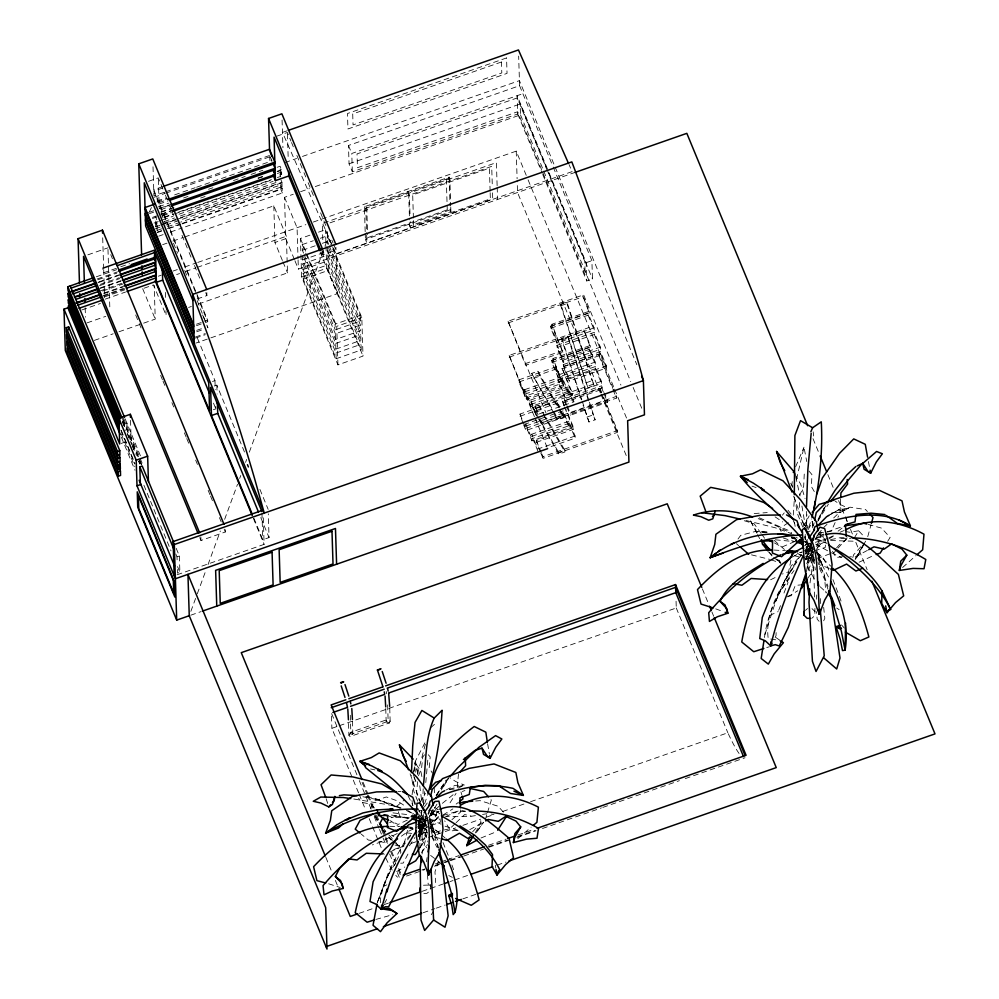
<?xml version="1.0" encoding="UTF-8"?>
<svg xmlns="http://www.w3.org/2000/svg" width="999" height="999" viewBox="0 0 999 999"><rect width="100%" height="100%" fill="white"/><g stroke="black" fill="none" stroke-linecap="round" stroke-linejoin="round"><path stroke-width="0.75" stroke-dasharray="5 3.75" d="M419.842 848.064L420.229 822.239L422.889 820.216L426.348 820.092M422.714 802.447L423.239 787.299M806.455 511.463L806.468 526.436L807.055 514.872M812.686 527.822L812.736 520.267M437.887 847.801L437.912 845.216L430.494 834.415M812.811 555.469L812.824 554.67L811.5 557.517L812.624 554.32L812.1 556.106L810.089 554.92L809.165 556.318L806.53 556.143M421.728 810.763L420.079 824.6L418.618 828.159L426.935 827.484M389.36 722.964C380.482 720.704 392.47 717.132 389.36 722.964L350 736.563L348.913 735.276L348.426 719.829M423.613 805.831L423.676 803.308M776.111 632.567L776.036 635.651L774.038 639.472M799.587 502.509L798.95 512.362L804.395 526.61M812.986 546.128L812.861 549.363L810.276 551.585L806.742 551.498L805.132 549.937M814.922 608.453L814.872 615.621L811.625 618.418M840.659 498.776L839.984 513.399L837.899 517.32M804.257 474.063L803.671 486.238L799.849 495.129M348.913 735.276L350.761 732.317L386.938 719.68M352.485 721.053L352.834 733.965L351.011 736.363M793.268 515.122L794.48 497.24M417.619 781.742L416.521 792.969L419.592 801.186M805.044 539.41L805.294 532.892M426.648 832.342L424.113 832.592L419.667 830.718L422.077 825.249L421.728 824.05L417.395 821.715M423.339 804.507L424.637 791.595M457.23 787.537L458.516 773.576M816.308 599.225L816.745 594.904M820.454 603.571L820.441 596.141M792.257 481.63L791.932 484.727L792.944 487.487M425.861 816.495L424.225 822.052L422.265 824.375L426.098 824.537M430.144 824.113L430.619 816.22L433.466 812L430.694 814.66M430.507 884.277L430.194 890.821L426.848 893.356L422.515 893.506M417.882 820.741L419.78 821.628L418.406 824.899L420.317 830.094L421.478 830.169L418.169 818.481M425.799 782.554L428.022 757.292M412.088 794.779L414.26 778.021M422.015 854.033L427.147 833.416M413.723 771.69L415.297 761.3L426.498 739.797M422.003 810.389L420.567 819.592L419.155 822.689L425.324 821.041M810.014 582.929L813.598 557.817L814.709 565.397M805.256 539.035L805.631 536.613M821.066 532.18L820.316 539.248L816.283 545.866M426.423 861.8L427.085 857.554M764.46 637.537C767.557 612.474 779.395 590.546 793.993 570.541M796.503 479.32L803.983 447.202L806.742 461.526M806.43 571.69L808.778 557.829L808.179 549.875L802.584 547.739M764.922 634.54L775.649 601.498L784.739 580.394L796.865 561.813C782.517 584.54 764.56 610.601 768.219 638.686L779.12 640.284M790.921 560.302L788.586 571.815L782.379 574.025M813.473 525.774L814.098 522.852M811.862 542.844L805.706 559.852M395.641 863.423C386.463 874.537 382.842 889.41 377.285 902.547L391.471 867.332L383.191 886.525L380.282 899.874L380.856 904.332M417.395 774.437L425.811 742.544M407.517 830.331L403.546 846.128L392.095 850.861M805.556 551.773L807.804 543.181L805.619 541.258M419.33 834.902L423.576 819.455L418.731 815.758M867.744 536.688L871.003 524.912M422.415 815.246L420.691 821.19L423.401 825.087L425.899 825.761M852.784 557.579L853.571 554.857L861.737 545.741M807.279 540.496L805.531 546.378L808.129 550.037L813.049 551.173L806.53 547.377L805.132 549.225M418.956 840.134L422.365 828.82L422.764 823.251L418.506 827.147M485.277 819.655L487.012 814.048M487.45 812.649L491.358 800.024L489.435 797.876M438.486 861.275L434.977 871.89L435.639 882.579M808.728 527.435L811.55 518.981M424.575 803.895L427.435 795.529M813.124 548.563L812.05 552.347L813.348 552.422M190.859 611.338L196.753 595.279M197.29 593.818L205.881 570.441M208.017 564.61L220.354 531.018M224.65 519.33L237.525 484.278M239.673 478.434L240.747 475.512M245.567 462.375L246.641 459.453M249.325 452.147L324.425 247.677M324.962 246.216L326.561 241.833M805.619 559.74L811.338 544.255M413.336 772.427L416.283 764.547L415.297 761.3M377.285 902.547L388.836 871.54L398.688 852.247L411.538 834.415M783.978 593.056L787.999 582.617L786.126 578.683L791.021 566.108L801.385 554.882M418.506 775.786L421.615 767.794L422.777 756.98L424.538 754.757M778.671 610.289L781.742 602.509M809.215 543.194L806.33 547.702L810.239 548.026L812.836 549.575M814.647 559.34L814.023 560.826L812.811 559.765L810.926 555.182M795.629 466.745L803.983 447.202M808.203 570.454L813.598 557.817M425.861 822.227L418.818 836.862L418.181 836.6L426.073 818.343M418.181 836.6L426.111 818.318L418.131 835.976L426.273 820.728M418.818 836.862L425.861 821.74M775.649 601.498L785.714 578.796L784.739 580.394L796.715 560.439L801.81 554.795M812.961 549.687L810.626 554.907L811.638 560.514L813.686 558.766M813.373 553.783L811.65 557.667L807.18 558.566M806.705 563.673L812.886 549.837M811.688 557.504L812.811 555.019M816.633 549.3L818.019 546.303L821.128 543.369L817.407 548.039M814.26 550.724L807.167 565.971L815.346 580.956M823.676 620.791L824.824 618.306L823.551 606.106M419.817 848.076L427.385 832.142M149.45 211.626L151.448 207.517M426.773 830.906L422.152 840.346L426.635 847.776M811.313 545.167L809.677 543.631L811.2 545.154C810.951 547.177 808.303 544.318 808.853 549.25L805.669 551.173M812.374 555.407L811.638 556.88L812.499 557.18L812.649 552.397L810.364 548.876L813.111 548.339M863.111 544.805L856.43 558.166L865.908 540.921M818.193 520.392L825.012 506.805M396.353 861.113L400.949 852.072L399.912 850.161L405.744 839.859L412.125 833.503M370.741 808.391L374.575 800.961L386.351 796.952L397.065 800.761L406.655 807.067M418.643 822.964L417.907 824.375L419.78 821.628M430.931 827.509L434.353 821.116L436.588 818.905L433.466 821.802L429.245 828.596M407.942 854.083L403.221 863.086L400.699 863.211M805.319 551.648L806.58 549.263L808.353 572.702M835.127 522.552L831.156 531.431L824.987 532.242M803.446 526.51L809.227 515.796M817.944 519.53L824.962 506.705M418.007 832.454L422.315 824.562L427.984 842.032M384.615 903.158L386.65 899.45M475.237 832.929L480.844 822.864L480.594 816.845M430.656 813.648L432.879 809.714M441.246 790.034L448.788 777.484M808.116 529.607L812.761 521.503M819.28 517.182L825.923 505.631M862.424 546.715L854.769 559.378M863.136 545.491L865.946 540.609M420.254 802.185L425.474 793.231M436.113 795.853L446.278 779.832M443.618 786.55L448.988 777.572M436.975 804.145L434.028 809.065L439.747 813.86M854.42 537.762L858.653 530.781L863.473 535.939M807.704 578.346L813.773 569.88L806.892 549.138L802.984 551.248M817.657 521.466L828.458 504.058M805.381 551.573L806.892 549.138M815.446 538.736L818.556 533.816M450.049 802.771L456.043 793.368M887.649 541.346L890.146 537.437L881.543 528.121L868.293 524.463M436.238 795.853L445.03 782.292L449.001 777.784M409.365 845.866L414.935 837.474M805.519 556.343L811.425 557.38L812.512 555.719L809.302 553.371L807.966 549.5L806.156 550.212L806.892 550.124L805.731 549.088M436.426 794.954L445.03 782.292M421.341 852.584L427.51 844.605M855.169 559.59L859.465 553.334M476.423 832.467L483.504 822.214L475.874 833.054M431.243 914.659L433.641 911.2M424.363 807.03L428.571 801.098M816.22 546.428L820.154 542.569L825.599 540.059M430.119 824.038L436.138 815.634L436.963 808.753L434.602 807.529M777.409 595.192L789.535 578.296M738.011 539.023L740.746 535.327L755.569 531.418L769.455 531.943M782.404 515.172L784.252 512.887M419.592 832.342L422.764 833.79L421.815 834.44L420.354 833.253L419.455 831.081L420.129 827.671L417.982 828.508L421.703 823.963L422.077 824.974L421.241 824.824L423.926 823.438L419.992 821.428L418.631 817.269M451.923 819.704L460.664 811.962L460.514 809.153M807.229 549.587L804.982 551.66M805.768 525.761L806.543 524.837L807.367 525.724L807.467 529.97M419.88 847.452L422.315 844.617L421.703 823.963L419.617 824.887L419.917 825.898L423.164 824.387L424.525 828.296L427.048 830.294M818.019 534.09L821.802 529.695M836.613 547.864L839.41 544.68L846.49 539.547M837.075 549.225L834.04 552.622L831.418 553.371M838.086 548.089L848.201 536.75M472.614 831.83L480.844 822.864M422.565 824.175L421.029 825.823L420.317 830.094M430.581 813.448L435.527 809.627L436.613 810.114L432.592 812.699M429.258 816.071L440.059 805.182M823.7 527.497L827.022 524.313M833.678 517.932L838.111 513.686L850.049 507.18L865.571 509.552L867.432 511.55M455.057 823.7L449.75 828.77L444.38 829.944M456.118 822.689L464.61 814.572L470.979 815.946M427.347 826.573L424.35 829.407L423.951 825.261M805.157 527.21L805.943 526.473L806.755 527.172L806.855 531.555M418.007 828.496L422.315 824.562L415.671 827.796M902.596 567.519L915.808 555.719M431.218 727.26L434.465 724.375M517.769 838.71L531.131 827.147M838.061 531.168L843.131 527.247M804.432 545.916L807.017 543.681L810.564 543.768M805.381 610.377L807.542 608.516M430.706 814.535L435.377 810.601L438.361 809.714M396.303 806.655L404.458 799.837M442.382 803.321L455.169 793.069M456.131 804.095L458.416 802.359M401.386 836.2L407.692 831.692L414.335 828.446M813.373 555.581L810.851 557.38L807.254 558.229M827.846 515.809L839.397 509.403L848.351 508.204L839.659 504.27L835.002 500.974M429.845 823.788L438.524 816.52M811.026 553.134L813.124 551.685L808.004 553.846L805.581 553.471M788.323 522.689L779.72 528.421L781.505 532.33M442.957 815.034L452.859 808.903M787.761 596.865L797.764 590.759M435.789 819.455L438.636 817.719M828.82 538.961L835.039 535.214M814.834 539.198L823.626 534.015M816.957 535.814L820.042 534.053L821.19 534.69L815.234 539.148L820.142 535.639L824.375 534.84M830.444 514.51L839.397 509.403M820.366 544.018L825.811 541.508M429.445 816.445L438.311 811.45M396.64 871.578L404.795 866.982M804.232 557.904L806.43 559.103L807.417 558.553L806.181 557.817M426.073 820.716L424.825 820.329L424.1 824.237L420.304 827.272L420.954 828.77L426.885 827.884M469.767 829.657L484.315 821.653M859.103 562.2L873.526 555.544M792.532 556.88L801.673 551.96M867.369 550.399L855.431 556.83L849.724 556.793M481.019 837.986L496.84 831.53M805.818 547.839L807.966 546.703L806.081 546.253M426.398 830.082L425.711 829.108L424.263 830.956L419.168 831.63L419.855 833.228L422.502 833.753L426.973 832.617M445.929 790.084L455.044 785.376L464.348 785.027L455.869 781.605L450.262 778.009M458.179 788.149L464.348 785.027L447.49 789.772L455.594 788.91M806.58 547.377L807.966 546.703M770.591 579.77L778.446 575.936M397.24 833.528L379.682 842.369L372.39 844.904M407.28 820.079L398.114 824.462L390.022 820.654M428.434 817.582L420.754 821.178L417.744 820.441M827.459 538.511L815.384 542.332M828.795 537.899L835.426 534.84M769.605 615.534L778.159 611.588M383.191 886.525L386.863 884.839M445.579 816.645L460.264 810.114L465.422 811.288M412.487 814.16L413.711 813.623M794.779 541.52L781.88 547.065L773.75 542.532M840.022 532.217L844.08 530.544M417.882 824.562L419.043 827.097L420.891 828.396L422.427 827.771L418.793 822.939L418.631 820.154M440.359 830.831L435.489 832.716L429.395 819.754M391.458 817.731L396.391 815.921L407.779 818.318M462.287 791.47L464.96 790.521M431.068 825.486L440.384 822.189L440.172 819.754M286.863 130.881L282.467 132.417L336.139 254.083L337.375 293.656L195.729 343.144M276.723 136.201L287.387 132.48L290.946 141.096M148.476 181.319L158.279 177.897L164.81 193.681M162.525 186.663L153.734 189.735L207.68 320.279L207.73 321.715L204.932 322.702M162.575 188.087L153.784 191.159L196.466 294.455M164.186 192.308L153.933 195.891L153.009 166.633M165.659 191.796L269.718 155.432M153.971 197.29L164.236 193.706M165.697 193.194L269.755 156.831L271.528 161.126M157.055 201.024L165.846 197.952M174.638 194.88L195.155 187.712M196.628 187.2L269.905 161.588L269.755 156.831M157.093 202.123L167.345 198.539M159.053 202.61L167.857 199.538M159.103 204.046L167.894 200.974M158.716 206.681L168.968 203.084M183.629 197.964L188.024 196.428M208.541 189.261L212.937 187.725M233.466 180.557L245.18 176.461M251.049 174.413L262.774 170.317M284.89 162.587L296.616 158.491M302.485 156.431L519.43 80.632L554.582 165.722M159.528 208.379L169.818 204.783M277.148 167.283L280.095 166.246L281.556 169.78L281.693 174.226L277.285 175.762M149.45 212.2L153.646 210.727M169.518 205.182L159.253 208.766L158.279 177.897M149.488 213.599L153.696 212.125M160.764 209.653L169.555 206.581M553.221 167.095L591.895 260.664L592.469 278.971L586.738 280.981L586.163 262.662L517.157 95.679L517.732 113.986L352.347 171.778L349.051 163.799L348.476 145.479L519.58 85.689L518.656 56.081M160.976 211.913L175.687 206.768M200.674 198.039L205.095 196.491M258.029 177.997L262.437 176.461M277.135 171.316L281.556 169.78M161.139 212.312L171.428 208.716M258.179 178.409L262.587 176.86M277.297 171.728L280.232 170.704L280.095 166.246M161.189 214.111L171.478 210.514M277.347 173.514L280.294 172.49L281.743 176.024L277.335 177.56M152.447 217.382L156.643 215.909M160.914 214.423L171.166 210.839M152.472 218.481L156.681 217.008M162.412 215.01L171.204 211.938M162.587 215.846L171.416 212.762M164.111 217.12L172.939 214.036M178.821 211.988L271.453 179.62M164.273 217.532L173.089 214.448M174.563 213.936L271.603 180.02M352.347 171.778L351.773 153.471L522.889 93.669M161.513 228.833L157.105 230.382L155.644 226.848L155.507 222.402L161.388 220.354M162.849 219.842L173.152 216.246M179.033 214.186L273.139 181.306M154.033 223.052L158.242 221.578M164.261 221.566L174.55 217.969M180.432 215.921L275.999 182.517M157.105 230.382L156.955 225.936L162.837 223.876M164.311 223.364L179.021 218.219M180.482 217.707L281.943 182.255L280.482 178.734M155.644 226.848L160.052 225.312M161.526 224.8L280.619 183.179L282.08 186.701L180.632 222.153M160.065 227.098L155.644 228.646L156.618 230.994M165.946 225.037L280.731 184.927L282.193 188.461L282.33 192.944L183.729 227.41M167.395 226.785L179.158 222.677M87.85 254.845L107.942 247.827M349.051 163.799L520.154 103.996L548.014 171.403M157.105 232.168L161.513 230.619M167.407 228.571L180.644 223.938M182.118 223.426L282.193 188.461M157.255 232.617L161.676 231.081M169.031 228.509L180.807 224.388M182.28 223.876L280.881 189.423L280.731 184.927M158.716 236.151L163.124 234.603M170.492 232.03L182.255 227.922M294.368 259.415L285.801 238.686L284.503 197.327L293.294 194.243M300.624 191.683L309.428 188.611M315.284 186.563L520.504 114.86L520.154 103.996M162.625 244.68L167.008 243.144M172.864 241.096L183.104 237.525M184.565 237.013L273.801 205.831L286.363 236.239L287.175 262.188M116.396 268.294L103.034 272.964L102.922 269.368M120.779 266.758L129.533 263.699M96.341 276.785L116.671 269.68M97.24 278.946L117.557 271.853M97.902 279.757L116.771 273.164M98.801 281.918L119.118 274.825M98.002 282.692L118.319 275.587M100.35 284.353L119.218 277.759M99.563 285.664L119.88 278.559M100.449 287.824L120.779 280.731M99.65 288.599L121.428 280.994M100.549 290.771L122.315 283.154M102.66 291.059L122.989 283.966M103.559 293.231L122.427 286.638M104.208 293.494L123.077 286.9M103.172 295.479L123.489 288.386M158.329 276.211L161.251 275.187M172.927 271.104L177.31 269.568M184.615 267.02L196.303 262.937M197.765 262.425L305.894 224.638M313.249 222.065L516.233 151.136L527.497 178.384M103.646 296.166L125.424 288.561M104.321 296.965L124.638 289.872M365.172 231.668L364.398 206.743L449.125 177.135L449.862 178.921L450.699 205.407M449.15 178.147L366.758 206.943L367.632 234.565M105.207 299.138L125.537 292.033M176.648 274.575L179.583 273.551M185.427 271.503L195.667 267.919M197.128 267.407L286.363 236.239M329.982 222.864L491.695 166.358L492.332 186.613M81.768 309.99L100.412 303.471M144.043 288.224L153.534 284.902L166.096 315.309L165.959 310.726M282.38 260.439L274.95 242.482L285.801 238.686M318.531 232.155L325.499 229.72L361.8 317.582L363.012 356.094L337.937 364.86L301.636 276.998L300.424 238.486L311.563 234.59M303.559 253.122L302.385 250.287L302.197 244.618L313.349 240.722M320.304 238.286L327.272 235.851L330.207 242.957M87.088 322.864L105.744 316.346M302.385 250.287L315.185 245.816M322.302 243.319L327.447 241.521L327.272 235.851M328.746 248.326L360.452 325.037L360.627 330.706L335.552 339.473L302.685 259.915L327.747 251.149L327.622 246.903M367.719 237.625L450.124 208.841L450.899 211.638L409.69 226.036L409.553 221.366M366.658 235.252L366.908 243.044L365.422 239.46L450.149 209.852M321.503 251.935L322.689 254.807L336.014 250.15L335.914 247.265M197.103 298.988L206.905 295.567L206.818 292.52M302.809 263.873L327.872 255.107L360.751 334.665L360.926 340.334L335.864 349.101L302.984 269.543L302.809 263.873L335.676 343.419L335.864 349.101M336.139 254.083L572.127 171.616L569.005 164.535M94.318 340.397L113.174 333.803M118.981 331.768L142.195 323.664M143.644 323.152L155.245 319.106L154.183 285.402M188.561 307.455L191.396 306.468M198.476 303.996L287.512 272.877L287.225 263.724M294.942 260.801L298.364 269.093L574.949 172.44M302.984 269.543L328.059 260.789L327.872 255.107M303.109 273.501L328.184 264.735L361.051 344.293L361.226 349.962L336.163 358.728L303.284 279.171L303.109 273.501L335.989 353.059L336.163 358.728M301.636 276.998L326.698 268.244L325.499 229.72M303.284 279.171L328.359 270.417L328.184 264.735M196.478 324.2L203.484 321.753M204.882 321.266L207.68 320.279M196.528 325.637L203.534 323.189M196.678 330.357L202.273 328.409M196.716 331.755L203.721 329.308M195.467 337.013L205.27 333.579M195.504 338.112L205.307 334.69M360.139 315.409L360.327 321.079L335.252 329.832L335.077 324.163L360.139 315.409L330.794 244.38M337.937 364.86L336.725 326.336L361.8 317.582M335.552 339.473L335.377 333.791L360.452 325.037M212.475 381.506L214.972 380.631L196.066 334.865M214.335 386.014L216.833 385.139L244.568 452.235M335.676 343.419L360.751 334.665M586.163 262.662L591.895 260.664M335.989 353.059L361.051 344.293M124.75 430.382L127.123 429.545M213.361 409.727L215.859 408.853L215.722 404.395M121.129 443.456L128.284 440.959M562.862 352.285L552.01 325.999L589.26 312.987L582.579 295.18L589.21 311.238L551.947 324.263L562.862 352.285L525.611 365.309L508.054 321.228L583.628 294.817L620.928 385.077M560.751 304.096L566.933 301.935L594.08 385.577L587.899 387.737L560.801 305.781L560.751 304.096L587.899 387.737M508.116 322.964L582.629 296.928M560.801 305.781L566.982 303.621L566.933 301.935M550.749 326.086L588.011 313.062L594.118 327.859L594.193 330.007L556.93 343.019L550.811 328.234L550.749 326.086L556.868 340.884L556.93 343.019M550.811 328.234L588.074 315.209L588.011 313.062M563.948 386.513L553.084 360.227L590.347 347.215L583.653 329.408L590.284 345.467L553.034 358.491L563.948 386.513L526.685 399.525L509.14 355.444L589.123 327.497M581.168 399.288L561.875 339.997L561.825 338.324L568.006 336.163L588.973 400.724M509.19 357.192L583.703 331.156M556.868 340.884L594.118 327.859M561.875 339.997L568.056 337.837L568.006 336.163M557.005 345.342L594.255 332.33L600.374 347.115L600.436 349.263L563.186 362.287L557.067 347.49L557.005 345.342L563.111 360.139L563.186 362.287M557.067 347.49L594.33 334.478L594.255 332.33M562.812 350.537L525.549 363.561L525.611 365.309M551.823 360.314L589.085 347.29L595.192 362.088L595.267 364.235L558.004 377.247L551.898 362.462L551.823 360.314L557.942 375.1L558.004 377.247M551.898 362.462L589.148 349.438L589.085 347.29M563.111 360.139L600.374 347.115M553.783 413.174L531.668 373.389L537.849 371.228L560.726 410.776M518.906 379.845L556.168 366.82L562.075 381.118L562.15 383.266L524.887 396.291L518.981 381.993L518.906 379.845L524.825 394.143L524.887 396.291M563.249 364.61L600.511 351.586L606.418 365.884L606.493 368.032L569.23 381.056L563.324 366.758L563.249 364.61L569.168 378.908L569.23 381.056M518.981 381.993L556.243 368.968L556.168 366.82M538.061 414.785L535.289 408.104L572.552 395.08L561.638 367.058L598.888 354.033L612.887 387.912M563.324 366.758L600.586 353.733L600.511 351.586M533.678 378.271L539.86 376.111L558.416 408.329M561.688 368.793L598.95 355.781L598.888 354.033M557.942 375.1L595.192 362.088M524.675 389.672L561.938 376.648L568.044 391.446L568.119 393.594L530.856 406.605L524.75 391.82L524.675 389.672L530.794 404.47L530.856 406.605M558.079 379.57L595.342 366.558L601.448 381.343L601.51 383.491L564.26 396.516L558.141 381.718L558.079 379.57L564.185 394.368L564.26 396.516M524.75 391.82L562 378.796L561.938 376.648M558.141 381.718L595.404 368.706L595.342 366.558M524.825 394.143L562.075 381.118M569.168 378.908L606.418 365.884M563.886 384.765L526.635 397.789L526.685 399.525M530.656 400L567.907 386.975L574.025 401.773L536.763 414.785L530.656 400L530.719 402.135L536.825 416.933M530.719 402.135L567.981 389.123L567.907 386.975M585.889 382.854L592.07 380.694L594.08 385.577M530.794 404.47L568.044 391.446M564.185 394.368L601.448 381.343M535.289 408.104L535.239 406.356L572.502 393.331L561.638 367.058M537.849 417.869L532.742 407.617L538.923 405.457L545.029 415.996M523.014 423.364L519.992 414.073L557.242 401.049L559.615 406.768M566.171 405.269L564.335 398.838L601.585 385.814L603.958 391.533M520.054 416.221L557.317 403.196L557.242 401.049M563.911 405.794L562.712 401.286L599.974 388.261L601.723 392.495M564.398 400.986L601.66 387.962L601.585 385.814M534.752 412.5L540.946 410.339L542.482 413.024M562.762 403.022L600.024 390.01L599.974 388.261M550.112 415.384L563.011 410.876L569.13 425.674L569.193 427.822L531.93 440.834L525.824 426.049L525.749 423.901L548.688 415.884M525.824 426.049L563.086 413.024L563.011 410.876M199.775 537.612L200.961 540.496L225.362 531.967L225.2 527.185M616.395 396.378L616.445 398.114L541.933 424.15L541.87 422.415L616.395 396.378L613.473 389.323M563.149 415.347L563.224 417.495L525.961 430.519L525.899 428.371L563.149 415.347L561.975 412.487M607.492 400.112L607.567 402.26L570.304 415.272L570.242 413.136L607.492 400.112L604.545 392.969M563.773 416.046L563.836 417.719L557.654 419.88L557.592 418.206L563.773 416.046L561.488 412.088M177.098 559.802L176.998 556.843L179.383 556.006L175.836 547.44M537.912 451.161L531.793 436.363L531.73 434.215L568.98 421.203L575.099 435.989L575.162 438.136L547.939 447.652M531.793 436.363L569.055 423.351L568.98 421.203M586.962 417.082L593.144 414.922L595.154 419.805L588.973 421.965L583.104 405.219M531.93 440.834L531.868 438.686L569.13 425.674M540.234 451.698L536.313 440.584L573.576 427.56L566.146 409.578M536.363 442.32L573.626 429.308L573.576 427.56M253.946 518.344L262.787 539.76L269.056 537.574L268.306 513.811M179.383 556.006L179.895 572.315L177.522 573.151L177.335 567.22M177.085 574.775L264.123 544.368L263.249 516.296M575.099 435.989L537.837 449.013L531.73 434.215M617.469 430.606L617.519 432.342L543.006 458.379L542.944 456.643L617.469 430.606L602.297 393.906M564.86 450.274L564.91 451.948L558.728 454.108L558.666 452.435L564.86 450.274L545.791 417.32M190.697 615.222L200.836 611.675M358.554 792.869L331.88 728.321L337.762 726.261M339.235 725.749L676.273 607.979L675.986 598.788M389.598 822.614L392.02 821.765L398.164 826.41M393.756 849.525L404.058 845.928M411.413 843.356L418.781 840.783M420.254 840.271L443.793 832.042M445.267 831.53L455.569 827.921M462.924 825.349L480.594 819.18M486.476 817.132L493.831 814.56M502.672 811.475L524.75 803.758M530.631 801.697L727.846 732.779A70.08 9.278 70.7 0 0 740.184 754.944M435.539 863.798L439.947 862.249M441.421 861.737L445.841 860.189M447.302 859.677L459.078 855.569M488.523 845.279L506.181 839.11M517.957 834.989L534.14 829.332M421.878 869.992L424.825 868.955M435.127 865.359L442.482 862.786M443.956 862.274L448.364 860.726M449.837 860.214L460.139 856.618M488.111 846.852L507.242 840.159M517.544 836.563L535.202 830.394M406.506 876.061L424.762 869.642M434.478 866.283L442.42 863.473M444.78 862.686L449.188 861.138M450.661 860.626L463.024 856.268M463.911 855.993L483.628 849.063M488.923 847.252L508.653 840.321M516.895 837.487L536.026 830.793M542.494 828.496L601.373 807.929M602.834 807.404L679.37 780.669M685.264 778.608L745.017 757.766M359.078 913.373L375.237 907.729M384.053 904.644L388.461 903.108M422.24 891.308L442.807 884.115M450.149 881.555L453.084 880.519M454.557 880.007L467.782 875.386M497.152 865.122L505.969 862.05M423.101 912.761L434.865 908.653M436.338 908.141L445.167 905.057M462.812 898.888L476.048 894.255M827.384 531.78L843.306 526.273M431.168 811.413L431.918 814.048L439.11 811.588M823.638 536.038L816.433 538.461L827.197 543.481M350.761 732.317L352.197 732.242L352.872 733.403M806.38 532.317L810.201 531.043M375.824 919.455L392.744 914.659M814.41 550.761L825.261 547.464L825.636 539.785L818.543 533.478M810.401 543.231L804.957 544.842L809.452 547.152L804.432 536.713M766.757 647.527L769.542 646.728M830.107 553.758L820.154 557.504L816.895 550.499M443.081 815.421L455.357 811.95L466.233 811.238M426.198 832.642L419.855 833.228M418.593 811.113L421.403 810.489M830.556 539.622L840.421 537.674L844.892 537.737M799.45 552.734L802.197 552.21M430.581 820.816L440.234 819.005M858.653 530.781L849.687 532.267L845.903 531.593M475.399 815.621L469.692 816.558L446.178 816.345M482.542 814.447L486.825 813.735M457.167 830.094L450.711 831.043L444.717 820.878M818.818 533.066L823.451 532.455M428.646 810.664L437.937 809.552M787.474 596.216L791.158 595.791L795.316 585.402L800.786 584.902M842.607 556.73L836.051 557.454L832.317 550.911M389.722 826.31L399.787 826.56M754.208 513.561L767.232 512.574M475.661 800.998L480.119 800.661L498.076 806.218L503.883 812.637M773.963 550.062L785.551 550.736M808.828 557.504L811.425 557.38M425.574 826.697L422.115 826.81L419.905 824.962M423.489 885.239L427.822 885.077L430.606 887.399M840.696 538.586L851.048 538.274M806.343 544.605L811.725 545.304M805.818 550.749C817.681 554.008 805.806 545.504 807.242 539.373M812.911 549.462L811.2 545.154M397.914 791.645L400.949 791.608M830.594 540.521L854.307 541.221M407.717 826.797L413.349 827.534M408.179 827.909L413.973 829.07M409.403 817.819L391.608 817.269L389.198 816.22M807.804 543.181L805.157 542.07L810.551 543.281M416.321 820.104L424.762 820.579M411.201 827.984L410.202 827.921L412.774 828.77M767.17 532.417L755.569 531.418L766.133 532.467M775.349 539.81L793.618 541.508M406.768 832.904L412.225 833.453M392.982 812.874L408.116 814.684M371.378 840.421L368.381 840.059L361.226 834.103M378.858 841.333L387.699 843.193M431.431 814.073L440.097 815.159M353.783 799L391.508 805.319L400.387 808.166M396.391 815.921L391.121 814.972L408.903 818.593M751.485 554.845L769.605 559.353M491.108 814.06L493.968 814.622M366.483 796.565L374.563 798.164L399.388 807.766M362.887 796.752L375.824 799.325L390.597 803.683L401.461 808.203M805.082 541.483L808.104 542.145M370.579 768.955L374.9 769.904M746.053 520.479L775.212 527.759L791.795 533.728M408.741 818.231L399.737 816.008L397.452 809.165M791.508 537.112L795.666 538.286M395.017 845.054L399.413 846.178L397.315 842.594M418.007 817.894L426.011 820.104M794.542 555.731L798.963 556.918M418.181 817.906L428.221 820.666M791.782 538.149L797.577 539.76M445.054 826.185L458.129 830.481M744.267 520.729L754.083 523.738L761.088 533.404M791.583 537.874L794.567 538.786M417.957 817.731L423.576 819.455M440.222 838.386L432.867 836.95L430.681 829.457M791.508 536.838L795.903 538.211M783.241 537.999L794.817 541.645M328.659 883.79L340.247 887.524M391.508 805.319L399.925 808.079M771.016 559.815L780.818 563.074L777.834 557.867M816.395 539.572L825.986 542.907M431.918 814.048L439.26 816.645M751.972 486.113L756.106 487.574M715.734 608.878L723.8 611.8M375.824 799.325L387.937 803.808M758.229 518.643L773.638 524.55L789.185 532.242M804.158 556.88L798.463 553.434M421.815 834.44L418.718 833.079M831.355 552.759L841.558 557.604M759.315 517.807L787.886 530.182L791.67 532.854M829.332 568.331L818.656 564.46L817.794 561.638M429.945 818.818L440.934 824.175M406.281 810.414L416.433 815.696M448.801 875.549L452.31 877.372M425.849 825.049L422.028 822.976L417.957 816.932M775.099 516.87L782.654 521.928M815.684 544.118L827.597 550.786M407.792 810.539L413.961 814.222M385.377 833.291L381.868 829.095L385.452 831.355M391.421 835.127L393.818 836.625M836.65 608.041L839.135 609.627M775.886 637.537L782.155 641.833M801.011 555.881L797.19 552.947M816.77 552.559L823.026 557.167L828.858 570.079M439.51 832.929L430.544 826.335L438.224 832.055L439.41 834.702M419.667 830.718L421.328 831.942M395.904 843.568L399.413 846.178L396.241 842.781M430.606 855.419L436.288 859.802M437.425 860.676L439.697 862.437M773.651 557.479L780.818 563.074L777.884 559.615M811.85 547.889L810.089 545.654M420.891 828.396L419.305 827.072L418.556 820.029M392.57 840.334L387.999 836.425L391.233 840.084L388.424 836.787M393.706 841.308L399.413 846.178M736.4 543.693L738.636 545.616M817.507 558.566L819.28 560.102L818.418 554.495L816.995 552.022M816.483 552.697L830.743 566.146M774.125 540.334L785.564 550.486M441.808 835.014L445.254 838.149M820.104 586.725L826.985 592.994M768.855 551.985L772.115 555.007M776.46 559.04L780.818 563.074M431.281 886.775L428.134 883.765L427.335 873.101M804.807 557.542L806.43 559.103M811.975 608.616L815.022 611.563M803.696 540.621L809.053 546.016M417.157 812.811L423.613 819.355L424.563 821.827L420.754 821.178L418.169 815.958M796.428 537.175L797.264 538.049M388.848 834.877L395.179 841.658M841.508 624.937L844.455 628.146M819.105 621.328L817.207 619.205L816.32 611.6M428.259 754.72L430.207 756.905L429.195 767.731L432.28 773.001M808.865 470.954L811.9 474.5L811.463 486.688L815.359 493.406M381.868 829.095L384.677 832.392M383.891 829.12L385.839 831.43M787.974 510.177L792.269 515.459M768.83 552.022L772.452 556.543M374.363 807.929L371.653 804.382L360.939 802.135L358.666 798.213M761.962 534.615L764.597 538.249M819.292 566.458L824.175 573.876L825.936 592.819M794.867 474.188L800.748 484.378L805.044 498.538M806.368 551.411L807.067 552.497L805.494 553.021L806.343 552.397L806.468 549M430.956 828.146L435.651 835.564L431.605 824.512L429.308 820.741M431.031 828.159L439.21 842.419M427.272 827.447L423.901 819.879L423.289 814.173M810.127 542.819L811.338 544.83M818.119 557.842L822.539 565.546L818.418 554.495M531.668 373.389L557.592 418.206M532.742 407.617L537.312 415.522M538.074 416.845L558.666 452.435M559.19 409.665L563.836 417.719M554.557 414.51L557.654 419.88M543.256 414.36L564.91 451.948M538.623 419.205L558.728 454.108M374.6 815.097L380.007 824.487M817.931 557.092L829.245 578.371M425.711 829.108L427.097 832.454M757.254 532.792L749.712 519.405L756.805 533.116M425.137 820.167L425.661 821.116M374.912 816.158L378.384 822.627M408.017 795.716L412.999 805.506M757.517 534.49L759.652 538.611M418.069 808.641L423.613 819.355M430.644 828.034L434.315 835.614L438.486 848.188M793.481 521.053L794.605 523.389M431.68 836.388L436.875 847.264M818.243 559.19L827.996 586.326M443.032 842.544L450.012 859.764M819.48 568.419L825.361 581.093L828.084 589.647M429.732 822.477L435.576 835.226L429.657 821.166M816.707 552.759L822.539 565.546L816.533 551.273M414.023 777.397L415.834 781.443L415.634 778.396M424.862 816.782L425.911 819.143M790.746 483.216L792.607 487.425M812.999 438.648L818.943 453.059M827.871 474.662L833.828 489.06M838.586 500.586L847.514 522.177M850.486 529.383L852.871 535.139M855.843 542.345L867.157 569.705M555.182 167.158L636.838 364.747M519.58 85.689L552.622 165.659M548.613 172.839L592.469 278.971M547.427 171.016L517.232 97.927L357.018 153.908L357.455 167.72L517.657 111.738L585.177 275.112L584.74 261.301L548.026 172.44M520.504 114.86L543.144 169.655M543.743 171.104L630.756 381.668M633.141 387.437L642.082 409.066M517.732 113.986L542.12 173.002M542.719 174.45L586.738 280.981M702.384 588.861L708.928 604.707M711.912 611.925L713.698 616.246M588.074 315.209L594.193 330.007M594.33 334.478L600.436 349.263M600.586 353.733L606.493 368.032M528.084 179.82L614.01 387.737M614.597 389.16L627.047 419.28M598.95 355.781L612.362 388.236M612.949 389.647L616.445 398.114M589.148 349.438L595.267 364.235M595.404 368.706L601.51 383.491M601.66 387.962L603.433 392.245M604.02 393.681L607.567 402.26M600.024 390.01L601.186 392.832M601.773 394.243L617.519 432.342M600.337 392.882L517.532 192.507L517.157 180.245M600.936 394.318L627.147 457.754M676.273 607.979L727.846 732.779M567.981 389.123L574.088 403.908M562 378.796L568.119 393.594M556.243 368.968L562.15 383.266M564.335 398.838L566.695 404.558M567.282 405.981L570.242 413.136M566.758 406.705L570.304 415.272M562.712 401.286L565.571 408.204M564.485 407.18L573.626 429.308M569.055 423.351L575.162 438.136M563.086 413.024L569.193 427.822M557.317 403.196L563.224 417.495M537.849 371.228L539.86 376.111M508.054 321.228L545.991 412.999M538.923 405.457L540.946 410.339M535.239 406.356L538.561 414.385M540.771 419.742L541.87 422.415M540.272 420.142L541.933 424.15M509.14 355.444L534.615 417.12M535.214 418.544L547.065 447.227M536.313 440.584L541.296 452.622M541.845 453.958L542.944 456.643M540.796 453.034L543.006 458.379M525.749 423.901L531.868 438.686M519.992 414.073L525.899 428.371M523.601 424.8L525.961 430.519M407.929 191.521L409.403 195.105L410.04 215.359M408.953 224.251L410.439 227.834L410.239 221.603M348.476 145.479L351.773 153.471M364.398 206.743L365.871 210.314L366.608 233.691M291.533 142.532L293.319 146.828M296.865 155.444L303.396 171.229M303.983 172.665L305.769 176.973M308.142 182.705L314.66 198.489M320.592 212.849L325.924 225.762M331.855 240.11L333.042 242.982M333.641 244.418L336.014 250.15M327.447 241.521L328.621 244.368M329.208 245.791L360.327 321.079M327.747 251.149L360.627 330.706M328.059 260.789L360.926 340.334M328.359 270.417L361.226 349.962M320.179 252.035L337.375 293.656M326.698 268.244L363.012 356.094M280.232 170.704L281.693 174.226M270.304 156.868L272.078 161.151M284.503 197.327L297.065 227.722L298.027 258.366M280.881 189.423L282.33 192.944M300.424 238.486L336.725 326.336M302.197 244.618L305.132 251.711M305.719 253.134L335.077 324.163M304.146 254.545L335.252 329.832M303.684 257.08L335.377 333.791M282.942 261.825L287.512 272.877M165.397 195.117L167.183 199.425M170.142 206.593L171.328 209.465M171.915 210.901L176.074 220.941M182.005 235.302L188.524 251.086M189.123 252.522L192.083 259.69M194.455 265.434L199.788 278.346M205.719 292.695L206.905 295.567M197.053 295.891L207.73 321.715M161.026 213.074L165.185 223.127M173.489 243.207L177.635 253.259M184.753 270.479L187.712 277.66M197.203 300.612L207.917 327.847L204.957 320.667M202.585 314.922L204.37 319.23M155.507 222.402L156.955 225.936M259.902 489.36L268.169 509.353M213.499 403.134L215.859 408.853M260.789 517.582L269.056 537.574M363.149 782.379L367.894 793.855M368.494 795.291L373.826 808.203M376.785 815.371L379.158 821.116M382.717 829.719L385.09 835.464M385.676 836.887L388.049 842.632M391.608 851.235L395.754 861.275M398.726 868.456L401.685 875.624M253.409 518.431L264.123 544.368M362.1 782.392L366.845 793.88M367.445 795.316L373.376 809.677M375.749 815.421L378.122 821.166M381.68 829.794L384.652 836.975M385.252 838.411L387.025 842.719M390.584 851.335L395.929 864.26M398.301 870.004L400.674 875.748M356.955 774.837L331.393 712.999L331.88 728.321M359.328 780.594L365.272 794.979M365.871 796.415L371.216 809.352M374.188 816.545L378.933 828.046M379.533 829.482L382.505 836.675M383.104 838.111L386.076 845.304M389.635 853.933L394.393 865.434M397.365 872.626L399.737 878.383A70.08 9.278 70.7 0 1 395.791 875.286M359.153 794.305L365.671 810.089M369.23 818.693L381.68 848.825M142.682 288.699L155.245 319.106M110.752 254.645L112.45 258.741M135.702 315.01L138.661 322.19M139.261 323.626L141.046 327.934M160.639 375.349L162.412 379.657M163.012 381.106L164.798 385.414M171.915 402.659L173.701 406.968M184.39 432.829L186.164 437.137M186.763 438.573L189.735 445.754M195.667 460.127L197.452 464.435M208.142 490.309L209.915 494.617M210.514 496.053L213.486 503.234M219.418 517.607L221.204 521.915M224.163 529.095L225.362 531.967M325.849 857.354L332.392 873.213M335.377 880.419L338.349 887.624M125.137 418.831L140.847 456.818M123.464 417.994L142.108 463.111M122.964 419.493L141.621 464.635M122.777 419.68L139.623 460.464M139.798 460.901L141.521 465.084M122.477 421.541L125.449 428.721M127.235 433.029L131.868 444.255M132.455 445.666L136.513 455.482M138.836 461.101L139.997 463.911M122.29 421.728L124.063 426.011M127.56 434.465L131.618 444.293M132.193 445.691L133.941 449.9M138.574 461.126L139.735 463.936M175.824 553.983L176.998 556.843M121.266 430.457L134.977 463.611M143.893 485.202L171.041 550.899M177.535 566.608L179.895 572.315M120.929 430.269L134.915 464.135M121.241 433.766L134.89 466.783M121.354 437.237L135.002 470.267M802.759 527.085L797.539 513.873L794.317 496.241M410.089 773.825L420.179 801.498M417.682 801.173L413.861 791.483L411.338 775.536M832.941 579.595L838.273 593.468M793.656 496.203L804.632 526.81M413.336 774.637L415.834 781.443M839.335 596.353L841.97 603.596M813.561 556.293L814.285 558.329M451.96 865.022L453.821 870.204M566.982 303.621L592.07 380.694M589.447 402.197L595.154 419.805M568.056 337.837L593.144 414.922M561.825 338.324L581.83 399.95M582.305 401.423L588.973 421.965M326.161 798.688L327.922 804.158M460.951 791.945L461.763 794.717M846.003 517.657L847.102 521.528M805.619 553.184L805.981 554.57M417.844 773.788L414.885 762.849L415.259 772.314M813.111 526.123L811.325 518.106M425.199 816.32L425.911 819.255M795.716 476.66L799.999 495.991M868.418 461.526L870.117 470.242M421.878 776.585L420.804 771.028L416.283 764.547L418.007 774.088M801.922 506.031L805.444 526.548M487.587 743.718L489.373 753.933M495.304 865.171L495.791 867.994M794.442 522.177L795.142 526.398M814.922 566.908L815.371 569.942M419.742 785.763L421.703 800.961M813.161 431.868L813.686 435.976M412 800.486L412.612 805.818M431.605 824.512L431.868 828.671M429.657 817.07L429.807 819.904M434.203 787.761L434.465 792.806M813.323 557.03L814.585 597.539M589.21 311.238L589.26 312.987M590.284 345.467L590.347 347.215M572.502 393.331L572.552 395.08M551.947 324.263L552.01 325.999M553.034 358.491L553.084 360.227M516.233 151.136L517.107 178.709M497.127 185.652L496.403 162.612L322.277 223.451L322.902 243.431M497.177 187.188L497.564 199.475M492.532 192.844L492.719 199.076L328.147 256.581L327.947 250.349M490.122 191.209L489.398 168.182L412.699 194.98L413.411 218.007M490.159 192.732L490.359 198.876L413.661 225.674L413.461 219.543M450.749 206.968L450.899 211.638M449.125 177.135L450.025 205.769M446.303 179.146L447.265 209.84M408.666 193.319L409.503 219.805M389.735 707.941L390.172 721.852M387.637 704.907L388.149 721.315L350.886 734.34L350.187 711.962M385.751 708.453L386.138 720.779M365.222 233.229L365.422 239.46M327.36 231.656L327.759 244.118M323.152 251.111L323.439 260.327M322.552 250.474L322.689 254.807M302.547 255.657L302.685 259.915M298.077 259.902L298.364 269.093M287.425 133.978L288.187 157.942M282.068 120.017L282.942 147.752M281.943 182.255L282.08 186.701M280.294 172.49L280.432 176.935M273.801 205.831L274.95 242.482M261.95 513.024L262.787 539.76M216.833 385.139L217.12 394.043M214.972 380.631L215.26 389.548M200.849 536.9L200.961 540.496M165.384 292.407L165.572 298.514M130.519 420.342L131.144 439.96M107.979 249.375L109.853 308.616M102.697 237.787L103.659 268.344M103.709 269.88L104.57 297.377M85.165 307.779L85.452 317.133M392.22 870.092A70.08 9.278 70.7 0 1 383.454 853.121M386.213 691.495A27.473 3.634 70.7 0 1 386.7 693.718M848.351 508.204L841.083 512.287L831.58 513.161L848.351 508.204M506.555 57.942L347.477 113.536L347.952 128.971L507.042 73.377L506.555 57.942M501.461 62L352.709 113.973L353.059 124.912L501.798 72.939L501.461 62M126.923 423.139L124.55 423.963L124.65 427.447L127.035 426.61L126.923 423.139M811.65 557.667L808.903 558.129L811.65 557.667M156.768 219.693L155.307 216.171L155.444 220.617L156.905 224.138L156.768 219.693"/><path stroke-width="1.5" d="M429.433 870.404L428.658 874.924L423.851 862.299L419.193 854.545L415.809 831.717L416.958 803.308L419.767 802.946C435.789 823.301 426.061 851.235 428.658 874.924L434.278 861.275L439.585 852.547L442.994 829.058L441.521 813.198L438.923 801.161L434.902 801.473L429.632 809.864L428.371 813.948M810.152 618.381L807.192 618.306L804.145 615.359L804.232 583.029M834.04 548.364C852.784 558.841 870.579 572.34 881.955 590.859L881.73 603.433L886.987 612.737L895.529 602.597L903.683 595.841L898.388 574.363C878.496 557.03 855.406 527.272 825.798 534.577M830.531 581.068C841.021 602.647 849.262 625.786 845.092 650.174L842.494 650.611L840.296 639.585L836.013 626.635L840.134 625.362M470.317 788.623L470.342 787.524L485.139 785.301L498.663 785.763L501.448 786.7M845.591 623.064L845.092 650.174L841.383 631.268L829.232 590.509M806.48 506.943L807.854 469.767L811.176 433.291M804.145 615.359L804.295 611.301M386.925 892.007C392.807 870.366 404.508 850.012 416.346 830.881M840.733 497.302L840.933 492.919L847.589 484.04L847.214 479.495M411.476 772.564L412.737 745.803L415.047 722.402L421.89 710.451L434.203 718.069L442.082 710.264C440.571 738.473 435.414 766.87 427.909 794.13M809.702 588.886L809.003 602.285L812.437 661.313L816.033 671.465L824.237 655.806L820.266 609.39M421.615 857.055L420.242 867.619L420.991 920.116L424.65 930.431L433.616 920.004L431.068 869.205M423.301 785.751C426.211 763.311 424.637 738.948 434.203 718.069M805.943 573.176L788.286 627.335L779.245 645.978L775.349 644.655L770.716 645.854L771.091 641.408M817.744 584.827C816.932 565.434 817.344 544.055 804.532 527.996L802.322 529.77L804.37 565.933L809.202 592.245L814.098 600.574L819.367 614.31L824.712 600.024L829.957 591.146L832.055 564.472L828.995 544.78L824.687 528.596L819.954 527.185L814.385 534.89L811.862 542.844M818.443 609.777L819.367 614.31L819.829 609.715M452.634 894.967L448.713 895.466L451.848 905.656L453.196 914.609L455.02 912.337C461.8 888.148 450.661 864.734 439.872 843.68M855.718 515.921L855.032 521.878L845.391 524.712L846.278 536.575M416.133 822.165L408.516 824.849L398.876 834.365L384.44 859.128L373.114 881.755L369.992 901.485L375.749 904.045L381.206 909.352L381.693 905.194M419.742 891.195L420.142 887.761M813.948 510.064L815.147 501.386M852.334 537.849C878.009 538.586 903.895 546.003 925.786 559.49L924.025 568.743L913.074 568.406L899.337 570.454L900.723 561.188L906.805 555.132L901.985 549.113L891.62 543.868L884.202 549.113L874 546.828L868.693 549.687M470.342 787.524L469.28 794.467L459.89 797.901L460.439 807.741M427.972 851.897L428.858 846.228M763.985 640.521L761.176 658.478L768.318 664.098L774.2 653.846L783.416 642.682L780.194 640.883M469.343 811.038C493.269 810.364 517.782 816.345 538.511 828.396L537 838.248L526.548 839.135L513.399 842.569L514.885 833.578L520.716 826.897L515.984 821.091L505.806 816.308L498.301 821.328L488.286 819.48L485.639 820.928M376.998 904.07L373.039 925.299L380.494 931.667L387 922.914L396.928 913.511L389.46 908.478L381.431 908.79L392.42 910.589L396.928 913.511M430.731 789.247C433.703 762.512 453.633 741.945 474.2 726.498L485.826 732.155L487.362 742.269M791.495 557.417L792.669 551.66L786.975 550.924M814.709 519.93L816.245 512.612L826.71 501.96L853.858 493.231L879.382 490.334L902.01 500.861L904.445 512.012L910.414 525.899L897.389 523.464L886.225 515.447M430.581 796.44L432.23 789.385L442.632 778.583L469.168 768.368L494.055 763.948L515.859 772.477L517.907 782.716L523.389 795.404L510.589 793.506L498.663 785.763M802.584 547.739L794.305 552.322L785.426 563.698L772.489 592.082L762.287 617.444L759.74 638.561L765.384 640.859L770.716 645.854C778.084 614.535 790.221 584.49 803.421 555.219M418.331 841.558L397.977 888.885L388.636 906.83L385.277 906.792L381.206 909.352L387.05 889.023M344.742 820.429L362.912 812.949L377.197 809.877L378.683 815.733L387.724 815.359L387.4 827.484L396.678 831.343L413.848 817.956L414.61 815.172M871.403 523.439L873.026 517.544L870.229 514.547M513.399 842.569L514.91 837.112L520.716 826.897M812.774 540.471L814.385 534.89M428.933 805.306L430.132 801.186C454.832 787.274 485.239 782.192 513.036 788.361L523.389 795.404M715.284 510.964L712.799 518.843L708.741 520.229L700.923 516.683L693.418 515.122C712.662 508.479 733.753 509.827 752.647 516.995M469.605 836.975L466.733 845.666L477.122 840.084M812.012 517.569C819.168 486.438 823.001 453.708 821.278 421.815L812.624 427.747L810.851 431.73M899.337 570.454L901.023 565.409L906.805 555.132M723.201 553.059L710.164 557.667L714.722 544.467L715.908 534.278L736.575 519.63L760.763 515.234L780.469 514.972M816.77 494.105L822.402 477.934L839.497 453.371L853.745 438.898L865.271 444.305L867.569 457.167M813.636 530.207L815.047 526.56C844.28 515.646 882.504 507.754 910.414 525.899M802.16 584.777L806.193 576.211M780.856 554.807C752.946 568.419 728.446 588.886 708.703 612.749L709.44 621.44L717.344 616.77L727.821 613.261L726.935 608.816L720.092 601.435C727.996 583.154 747.09 573.426 763.199 563.386M396.203 830.032C367.607 841.857 342.932 862.112 323.052 885.589L324.013 894.817L332.28 891.021L343.144 888.448L342.095 883.64L335.377 876.548L339.435 868.543L348.614 858.915L357.055 859.939L366.283 853.283L382.567 853.908M770.716 645.854L772.052 643.306M381.206 909.352L383.254 905.631M801.51 588.461L806.93 579.607M827.172 502.822L835.127 490.222L846.827 474.95L855.806 466.533M497.677 830.219L506.793 815.846M883.503 547.864L880.181 553.084L876.185 554.557M419.105 848.638L415.247 854.557L412.325 854.37M796.34 539.747L795.641 540.821L801.822 542.407L803.109 544.48L803.296 547.34M808.89 538.099L814.535 529.707M419.717 854.944L415.671 860.851L407.517 865.446M424.051 812.911L429.795 804.744M473.126 836.712L466.733 845.666L471.303 839.36M830.356 501.61L860.788 465.122L876.56 451.486L882.379 453.758L876.31 461.988L870.691 473.151L864.11 469.293L862.699 463.324L857.179 465.896M413.848 817.956L417.282 813.785M812.212 512.362L819.192 504.358L833.84 500.162M450 776.648L457.929 767.619L478.996 747.289L495.579 735.626L501.86 738.998L495.779 747.215L490.134 758.316L483.541 754.407L481.993 748.139L474.775 750.536L463.424 759.552M350.774 798.576L343.244 797.514L320.779 797.04L313.274 801.273L320.866 803.034L328.808 806.892L330.594 804.869M332.38 802.834L334.166 800.811L334.84 796.39L332.442 804.482L328.808 806.892M459.528 772.452L465.609 765.746L465.284 757.704M429.545 788.86L435.651 782.279L441.496 780.569M381.044 668.806L377.41 669.979L382.992 686.937M817.194 526.248L826.61 516.695L829.17 515.234M712.449 516.495L714.297 514.622M435.664 798.288L442.02 792.107L444.63 790.758M801.872 538.386L781.58 556.693L772.389 553.034L772.589 540.621L763.598 541.096M342.982 823.9L338.436 828.046L325.612 833.166L330.357 820.429L331.755 810.751L352.522 796.34L376.698 791.895L396.403 791.658M347.515 819.767L349.787 817.694L338.049 824.1M916.957 554.732L922.676 549.762L923.975 534.178C900.149 521.041 870.067 516.158 845.429 529.994M533.441 825.224L536.913 822.327L538.386 807.167C514.535 794.692 484.802 791.408 460.714 805.082M793.243 472.34L794.018 471.703L776.585 451.461L780.256 462.512L784.764 470.704M790.209 558.678C760.838 576.198 747.252 609.652 741.758 641.995L753.758 651.735L763.873 648.463M802.222 534.977C770.291 536.038 739.66 546.428 710.164 557.667L715.908 553.246M718.194 551.485L720.491 549.725M459.565 801.498L462.987 798.9L462.175 796.116M337.175 824.525L325.612 833.166C352.922 816.832 385.377 808.491 417.095 809.078M397.602 838.91C372.477 854.882 361.151 884.739 355.219 912.686L367.132 922.214L374.375 919.917M710.164 557.667C731.718 540.334 760.139 531.068 787.749 534.74M844.305 526.461L847.826 524.1M452.51 893.431L448.713 895.466L451.461 896.677M730.656 544.492L734.515 542.632M373.838 813.71L360.115 820.329L355.244 829.145L360.027 833.116M473.501 836.038L468.081 838.586L459.44 833.228L446.853 840.434L441.546 838.798M380.045 669.342L378.596 669.867M862.824 568.181L855.906 571.016L846.615 564.073L833.591 570.229L830.756 568.955M141.621 254.995L138.761 163.824L152.772 158.928L206.718 289.485M269.568 150.699L268.556 118.469L281.88 113.811L335.826 244.368M288.324 130.37L518.456 49.95L568.381 163.124M163.998 186.151L269.518 149.276L274.837 162.15L167.857 199.538M154.857 204.083L145.055 207.505L193.681 325.174M169.368 200.462L274.887 163.586M148.052 212.687L145.242 213.661L193.868 331.343M170.979 204.67L275.037 168.307L273.264 164.023M79.47 282.979L78.072 238.674L102.46 230.145L224.013 524.313M171.016 206.069L275.087 169.705M172.64 210.327L275.225 174.475L273.451 170.18M172.677 211.426L275.262 175.574L273.489 171.279M273.064 174.912L275.424 180.632L288.748 175.974L288.611 171.466M102.885 268.169L154.208 250.237L155.257 257.193L118.756 269.955M117.145 265.672L155.107 252.397M120.517 417.445L67.944 290.222L67.845 286.75L93.444 277.797M131.181 264.61L147.153 259.028M71.116 288.087L94.343 279.97M119.018 271.341L155.307 258.666L154.408 256.493L154.52 259.977M71.216 291.558L95.892 282.942M120.579 274.313L155.407 262.138L155.307 258.666M71.866 291.82L95.092 283.704M119.768 275.087L154.608 262.912L155.607 268.556L122.228 280.22M72.765 293.993L95.991 285.876M120.667 277.247L155.507 265.072M74.326 296.965L97.552 288.848M74.975 297.227L98.202 289.111M122.877 280.482L154.808 269.33L155.707 271.491L155.819 274.975L123.876 286.126M75.874 299.388L99.101 291.271M123.776 282.655L155.707 271.491M75.974 302.872L100.649 294.243M120.167 434.365L68.556 309.465L68.444 305.994L70.817 305.157M76.623 303.134L99.85 295.017M125.974 285.889L155.007 275.736L155.906 277.909L156.019 281.381L126.985 291.533M189.248 615.721L326.985 949.05L325.686 907.691L187.949 574.363L189.248 615.721L176.698 620.104L65.31 350.524L63.998 309.166L69.805 307.143M77.522 305.294L100.749 297.178M126.873 288.049L155.906 277.909M79.083 308.266L102.31 300.15M156.406 282.317L155.519 254.096L208.716 382.817L209.603 411.039L156.406 282.317L162.675 280.132L162.25 266.758M66.309 327.672L68.619 326.86L119.793 450.699L119.93 455.107L117.62 455.919L66.446 332.08L66.309 327.672L117.482 451.511L117.62 455.919M574.949 172.44L686.837 133.342L807.642 425.699M63.998 309.166L119.705 443.956L118.893 418.294L130.332 414.298L147.64 456.181L148.451 481.83M252.173 514.06L211.463 415.547L217.72 413.349L217.395 402.959M117.482 451.511L119.793 450.699M120.005 457.467L120.142 461.875L117.832 462.687L117.695 458.279L120.005 457.467L118.819 454.595M120.217 464.235L120.355 468.643L118.044 469.455L117.907 465.047L120.217 464.235L119.031 461.363M547.652 448.663L175.399 578.746L137.013 485.826L136.201 460.177L147.64 456.181M120.429 471.004L120.567 475.412L118.257 476.223L118.119 471.815L120.429 471.004L119.243 468.119M140.335 483.179L139.823 466.87L142.208 466.046L173.476 541.733M137.013 485.826L141.296 484.328M174.188 575.799L173.114 541.57L263.049 510.139M176.698 620.104L174.326 544.517L643.393 380.607A339.735 44.992 70.7 0 0 571.828 161.9L192.707 294.38L194.256 343.656M202.273 611.176L628.933 462.075L627.634 420.716L644.467 414.835L643.393 380.607L641.595 376.286M345.866 699.775L331.144 704.919L361.963 779.52M348.801 698.751L382.654 686.925M385.602 685.888L675.536 584.577L746.078 755.281L537.087 828.308M331.231 707.692L384.215 689.185M387.162 688.149L675.624 587.35L745.067 755.406M332.867 712.487L347.59 707.342M350.537 706.318L384.378 694.492M388.798 692.944L675.786 592.657L675.536 584.577M403.159 875.112L419.343 869.455M460.551 855.057L484.103 846.827M507.654 838.598L515.009 836.026M357.617 913.885L350.274 916.458L338.948 889.06M389.922 902.596L420.779 891.82M444.28 883.603L448.688 882.067M470.716 874.362L492.744 866.67M508.903 861.013L776.248 767.607L714.297 617.682M326.011 946.69L377.497 928.695M383.379 926.635L421.628 913.273M446.628 904.532L452.522 902.484M455.457 901.448L461.338 899.4M477.522 893.743L935.002 733.89L871.915 581.231M844.754 525.774L863.873 523.251L866.82 524.063M341.446 682.854C347.739 680.619 338.561 682.617 340.996 682.979M417.157 812.811L399.912 795.404L365.684 767.694L364.448 765.134L359.902 761.375L371.341 757.592L379.158 752.934L400.287 760.751L416.683 777.047L431.668 796.927L433.129 805.531M459.39 803.321L463.761 801.885L472.677 801.223M439.847 809.277C466.283 798.688 490.184 822.639 509.028 838.198L513.511 857.729L505.469 864.734L496.99 875.049L492.02 866.445L492.519 854.57L485.377 844.967L474.85 835.401L459.927 825.873M782.342 554.42L792.669 551.66M397.702 829.707L406.73 827.784M378.171 669.992L377.422 670.054M802.622 539.547C783.99 516.308 758.291 499.637 740.471 476.223L752.459 473.813L760.576 469.842L782.991 480.794L800.474 499.725L816.383 521.84L818.006 530.819M788.298 551.51L792.082 550.849L797.702 551.548M403.933 827.459L407.717 826.797M339.373 795.629L343.906 794.867L357.142 795.604M375.299 813.573L379.682 813.161M855.881 514.423L871.091 513.186L884.989 514.56M388.249 826.435C358.216 825.898 333.204 845.928 313.586 866.695L316.92 880.656L325.724 883.004M377.197 809.877L392.994 809.04L390.022 809.19M772.464 550.137C742.269 548.538 717.082 568.793 697.489 589.597L701.023 604.083L713.049 607.904M881.955 590.859L890.633 609.552L888.873 609.602L886.987 612.737L885.676 605.881M403.309 828.571L404.395 828.571M795.666 552.285L787.724 552.747M767.594 579.57L751.123 578.483L741.92 585.227L733.266 583.666M777.634 533.791L794.08 535.364M401.198 826.71L406.83 827.309M701.673 512.687L725.162 515.634L740.084 519.093M377.772 770.554C390.01 774.088 399.038 785.077 407.467 794.242M470.566 788.536L483.666 791.458L488.474 796.815M411.738 818.968L416.246 820.067M841.495 628.171L836.013 626.635L840.034 629.008M384.003 814.822L387.899 815.871M796.265 542.095L802.06 543.931M365.684 765.908L359.902 761.375L369.418 764.472M761.613 489.535C774.525 496.603 784.477 508.716 793.73 520.079M725.137 612.287L727.821 613.261L725.062 604.957L720.092 601.435M359.902 761.375L371.853 765.971L382.08 771.503L378.359 769.193M388.611 820.117L381.568 817.407L377.959 812.674M455.594 898.476L471.278 905.281L479.133 899.887C473.214 877.547 465.059 854.095 446.403 839.197M747.215 482.492L740.471 476.223L748.251 479.67M513.923 791.183L519.33 793.593M768.518 540.084L772.439 541.92M812.624 427.747L800.524 420.641L794.892 435.527L794.305 494.705M799.337 540.072L801.26 541.058L802.334 542.607L802.185 544.655L803.159 545.242M416.908 817.032L411.988 815.721L411.238 816.683L417.37 818.144M899.013 519.955L906.617 523.913M740.471 476.223L753.371 483.129L764.372 490.521L760.726 487.674M441.358 815.858C464.348 829.083 487.924 845.329 499.8 869.829L498.464 870.928L496.99 875.049L496.028 869.405M402.472 791.583L412.862 797.314L415.134 804.108M786.525 514.897L797.015 520.866L799.375 527.847M394.68 791.52L381.693 783.94L352.909 776.922L331.131 774.974L321.029 784.727L325.711 797.314M845.404 632.155L860.339 640.709L868.88 636.962C862.112 611.875 852.372 586.388 832.891 568.381M433.616 920.004L445.005 927.209L448.139 915.821L442.17 864.16L438.786 852.859M772.627 508.491L763.773 502.46L733.553 492.007L710.676 487.362L700.174 496.141L706.318 512.874M761.263 539.647L762.487 544.093L772.389 550.948M828.471 544.667C852.434 562.587 877.234 582.13 890.633 609.552M335.377 876.548L340.522 880.481L343.144 888.448M440.834 863.311L444.243 865.946M823.638 657.767L836.7 668.993L839.997 658.016L831.255 599.625L828.533 591.071M739.76 546.578L748.701 554.295M828.134 594.043L831.58 597.19L834.852 605.806M406.168 761.288L403.134 755.968L399.438 744.892L413.186 759.115M770.092 550.399L762.1 540.197M380.007 824.487L382.917 827.959M387.175 823.463L382.767 818.131L380.144 822.976L381.518 827.871M762.487 544.093L767.919 550.886M801.398 539.51L803.596 542.882M481.993 748.139L487.1 755.931L490.134 758.316L489.622 755.394M862.699 463.324L867.919 471.391L870.691 473.151L870.117 470.242M797.439 524.925L802.447 532.729M804.532 527.996L811.288 541.57M419.767 802.946L423.763 810.439M399.438 744.892L408.491 769.779M776.585 451.461L792.02 492.057M820.142 455.931L826.685 471.778M701.785 587.412L667.232 503.808L241.258 652.659L325.249 855.906M709.527 606.156L711.313 610.476M675.786 592.657L743.531 756.605M268.556 118.469L322.502 249.026M320.904 250.512L274.063 137.138L275.424 180.632M288.748 175.974L319.593 250.599M270.155 152.135L271.928 156.431M138.761 163.824L192.707 294.38A339.735 44.992 70.7 0 1 254.583 478.571L264.273 513.086L145.629 225.986L144.268 182.792L192.894 300.462M145.092 208.941L193.719 326.611M145.292 215.06L193.918 332.742M247.452 464.672L248.401 466.958M145.442 219.83L194.068 337.5M145.467 220.929L194.093 338.599M261.9 511.538L210.577 387.325L211.463 415.547M154.358 255.032L155.257 257.193M162.675 280.132L209.365 393.119M217.72 413.349L258.429 511.875M380.344 823.988L382.118 828.283M155.17 280.682L252.223 515.546M78.072 238.674L199.625 532.817M197.989 533.279L83.541 256.343L84.378 282.842M70.217 285.914L124.55 417.395M67.845 286.75L122.178 418.244M173.114 541.57L174.326 544.517M120.017 418.943L68.044 293.157L68.157 296.641L119.543 420.991M139.823 466.87L174.051 549.7M118.893 418.294L136.201 460.177M119.63 423.926L68.244 299.575L68.357 303.047L119.156 425.974M68.444 305.994L119.468 429.458M139.148 480.307L174.563 566.008M117.695 458.279L66.521 334.44L66.658 338.848L117.832 462.687M119.168 465.771L120.355 468.643M117.907 465.047L66.733 341.208L66.871 345.617L118.044 469.455M118.119 471.815L66.945 347.977L67.083 352.385L118.257 476.223M382.23 671.503L386.101 683.241M344.98 684.552L348.801 696.128M341.196 685.888L344.992 697.414M794.018 471.703L794.867 474.188M438.948 849.587L451.823 894.667L455.02 912.337M387.587 688.636L388.186 691.108M350.262 701.46L350.861 703.883M346.466 702.722L347.44 707.005M384.24 691.882L384.715 694.068M806.131 577.572L808.94 594.842M388.673 693.368L389.685 706.393M427.922 870.554L428.658 874.924M818.755 586.201L818.031 581.942L819.367 614.31M385.077 696.028L385.701 706.905M351.798 708.516L352.435 719.517M347.802 708.953L348.426 719.829M420.979 856.205L421.59 862.387M336.601 564.235L335.477 528.483L215.634 570.354L216.758 606.106M154.808 269.33L154.882 271.641M141.958 265.722L142.058 268.781M142.158 271.84L142.245 274.912M130.332 414.298L130.432 417.32M102.46 230.145L102.56 233.204M84.865 298.426L84.965 301.548M79.795 293.681L79.895 296.74M68.619 326.86L68.719 329.807M272.078 552.185L219.206 570.654L220.242 603.346L273.102 584.877L272.078 552.185M331.993 531.243L279.133 549.725L280.157 582.405L333.017 563.936L331.993 531.243M174.363 581.68L137.25 491.845L137.725 507.217L174.85 597.052L174.363 581.68M173.327 580.294L138.374 495.729L138.774 508.591L173.726 593.169L173.327 580.294"/></g></svg>
